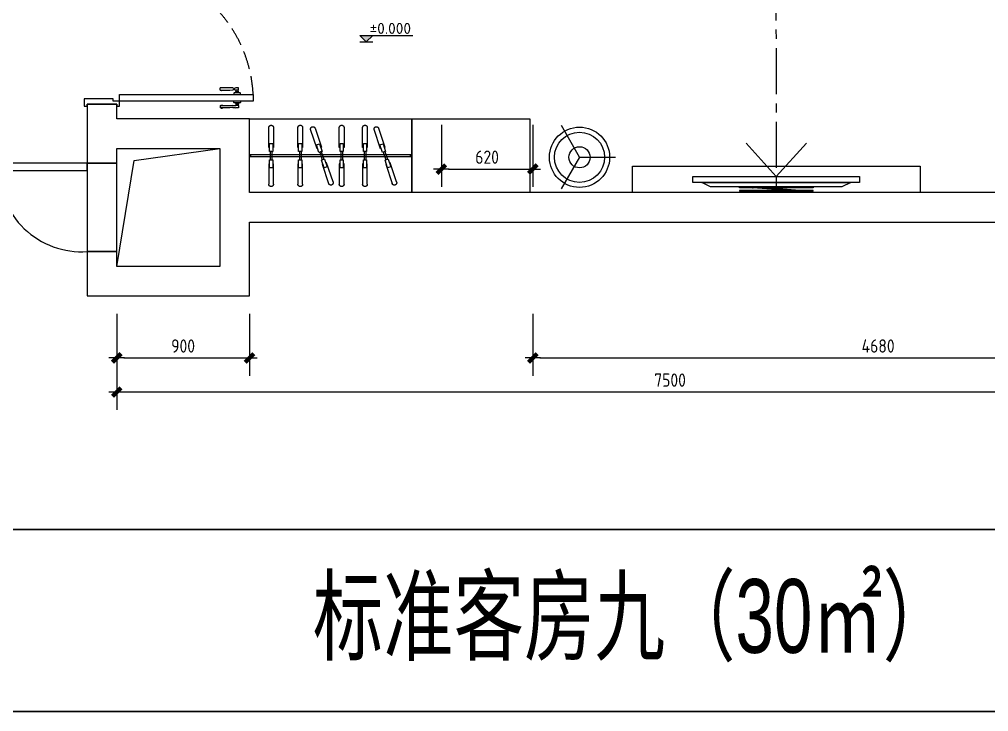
# Model space of a CAD drawing. Header units: inches. Extents: x 193953 to 255442, y -114891 to -62384.
# Drawn here: x 197327 to 203895, y -95525 to -90833 of the extents above; entities that cross this region are included whole.
import ezdxf
from ezdxf.enums import TextEntityAlignment as Align

# ---------------------------------------------------------------- set-up
doc = ezdxf.new("R2010")
doc.units = ezdxf.units.IN
doc.header["$LTSCALE"] = 500
doc.header["$MEASUREMENT"] = 0
for name, pattern in [('CENTER', [2, 1.25, -0.25, 0.25, -0.25]), ('DASH', [0.35, 0.25, -0.1]), ('DOM-虚线', [0.35, 0.25, -0.1]), ('家具平面底图$0$DASH', [0.35, 0.25, -0.1]), ('家具平面底图$0$DOM-虚线', [0.35, 0.25, -0.1])]:
    doc.linetypes.add(name, pattern=pattern)
for name, color, linetype in [('0-索引文字', 50, 'Continuous'), ('EL-造型看线-特细(0.07)-DOM', 8, 'Continuous'), ('F-固定家具(0.25)-DOM', 2, 'Continuous'), ('G-装饰造型轮廓线、电气提示线', 3, 'Continuous'), ('L-立面、剖面图、大样图-细线', 134, 'Continuous'), ('P-平面门', 2, 'Continuous'), ('SH-文字', 50, 'Continuous')]:
    doc.layers.add(name, color=color, linetype=linetype)
doc.styles.add('DOM-romans.shx', font='dim.shx')
doc.styles.add('MtXpl_', font='SIMYOU.TTF')
doc.dimstyles.new('DOM_DIM_1 80', dxfattribs={"dimscale": 60, "dimtxt": 1.5, "dimasz": 0.8, "dimexe": 2, "dimexo": 1.5, "dimgap": 0.6, "dimtad": 1, "dimdec": 0, "dimrnd": 5, "dimzin": 12, "dimdsep": 46, "dimtxsty": 'DOM-romans.shx', "dimblk": 'DOM_Dimension_Tick', "dimcen": 0.125, "dimclrd": 44, "dimclre": 44, "dimclrt": 50, "dimadec": 0, "dimazin": 0, "dimtfac": 1, "dimtdec": 0, "dimtix": 1, "dimtmove": 2, "dimatfit": 3, "dimldrblk": 'DOM_Leader_Arrow', "dimfxl": 0, "dimtvp": 1, "dimtolj": 1, "dimtzin": 0, "dimarcsym": 0})

# ---------------------------------------------------------------- blocks, each defined once
blk = doc.blocks.new('ftfhtg')
at = {"layer": 'L-立面、剖面图、大样图-细线', "color": 8}
for p, q in [((-1050024.2, -439780.5), (-1050024.2, -439789.8)), ((-1049974.2, -439789.8), (-1049974.2, -439780.5)), ((-1050021.4, -439792.6), (-1050015.3, -439792.6)), ((-1050015.3, -439792.6), (-1049983.1, -439792.6)), ((-1050013.1, -439795.3), (-1050013.1, -439794.8)), ((-1049986.7, -439796.7), (-1050011.7, -439796.7)), ((-1050010.3, -439796.7), (-1050010.3, -439803.4)), ((-1050010.3, -439813.7), (-1049988.1, -439813.7)), ((-1050010.3, -439813.7), (-1050010.3, -439830.5)), ((-1050010.3, -439830.5), (-1049988.1, -439830.5)), ((-1049988.4, -439803.6), (-1050010, -439803.6)), ((-1049988.1, -439796.7), (-1049988.1, -439803.4)), ((-1049985.3, -439794.8), (-1049985.3, -439795.3)), ((-1049983.1, -439792.6), (-1049977, -439792.6)), ((-1049872.3, -439813.7), (-1049872.3, -439830.5)), ((-1049872.3, -439813.7), (-1049872.3, -439830.5))]:
    blk.add_line(p, q, dxfattribs=at)
for points in [[(-1050009.7, -439803.6, -0.311671), (-1050006.9, -439806), (-1050006.9, -439813.7)], [(-1049988.3, -439803.6, 0.34884), (-1049991.5, -439806), (-1049991.5, -439813.7)], [(-1049875.3, -439813.6, 0.28759), (-1049880.9, -439811.1, -0.060586), (-1049890.3, -439812.1, 0.212877), (-1049891.2, -439812.9)], [(-1049875.3, -439830.7, -0.28759), (-1049880.9, -439833.2, 0.060586), (-1049890.3, -439832.2, -0.212877), (-1049891.2, -439831.3)]]:
    blk.add_lwpolyline(points, format="xyb", dxfattribs=at)
for centre, radius, start, end in [((-1050021.4, -439789.8), 2.78, 180, 270), ((-1050015.3, -439794.8), 2.22, 0, 90), ((-1050011.7, -439795.3), 1.39, 180, 270), ((-1050010, -439803.4), 0.278, 180, 270), ((-1049988.4, -439803.4), 0.278, 270, 0), ((-1049976.5, -439792), 24.6, 241.9616, 293.82253), ((-1049938.9, -440716.4), 903.9, 93.11282, 93.12014), ((-1049976.5, -439852.2), 24.6, 66.17747, 118.0384), ((-1049974.8, -439740), 74.9, 259.84329, 276.25564), ((-1049974.8, -439904.2), 74.9, 83.74436, 100.15671), ((-1049986.7, -439795.3), 1.39, 270, 0), ((-1049983.1, -439794.8), 2.22, 90, 180), ((-1049977, -439789.8), 2.78, 270, 0), ((-1049913.7, -440502.8), 690.3, 86.56114, 94.39322), ((-1049913.7, -439141.4), 690.3, 265.60678, 273.43886)]:
    blk.add_arc(centre, radius, start, end, dxfattribs=at)
blk = doc.blocks.new('A$Cf4202bee')
at = {"layer": 'G-装饰造型轮廓线、电气提示线', "color": 1, "ltscale": 20}
for points in [[(-15, -200), (-15, -220), (20, -220), (20, -175), (35, -175), (35, 20), (-15, 20), (-15, 0), (0, 0), (0, -200)], [(965, -200), (965, -220), (930, -220), (930, -175), (915, -175), (915, 20), (965, 20), (965, 0), (950, 0), (950, -200)]]:
    blk.add_lwpolyline(points, close=True, dxfattribs=at)
at = {"layer": 'P-平面门', "color": 1, "ltscale": 3}
blk.add_lwpolyline([(65, -1125), (20, -1125), (20, -220), (65, -220)], close=True, dxfattribs=at)
at = {"layer": 'P-平面门', "color": 8, "linetype": 'DASH'}
blk.add_arc((17.9, -214.1), 912.1, 272.95922, 359.62998, dxfattribs=at)
at = {"layer": 'P-平面门', "extrusion": (0, 0, -1), "yscale": 0.9000000000232831}
for p, xscale, zscale, rotation in [((-395822.5, 943983.1), 0.9000000000232831, -0.9000000000014552, 90), ((395737.5, 943983.1), -0.9000000000232831, -0.9000000000232831, 270)]:
    blk.add_blockref('ftfhtg', p, dxfattribs=dict(at, xscale=xscale, zscale=zscale, rotation=rotation))
blk = doc.blocks.new('家具平面底图$0$A$C24926126')
at = {"color": 250, "linetype": '家具平面底图$0$DOM-虚线', "ltscale": 100}
for p, q in [((-192.5, 15.9, 0.9), (-55, 15.9, 0.9)), ((-192.5, 15.9), (-55, 15.9)), ((-192.5, 15.9), (-55, 15.9)), ((-192.5, 15.9, 0.9), (-55, 15.9, 0.9)), ((-82.5, 11, 0.9), (-82.5, -11, 0.9)), ((-27.5, 11, 0.9), (-82.5, 11, 0.9)), ((-82.5, 11), (-82.5, -11)), ((-27.5, 11), (-82.5, 11)), ((-82.5, 11), (-82.5, -11)), ((-27.5, 11), (-82.5, 11)), ((-82.5, 11, 0.9), (-82.5, -11, 0.9)), ((-27.5, 11, 0.9), (-82.5, 11, 0.9)), ((-55, 15.9, 0.9), (-55, 11, 0.9)), ((-55, 15.9), (-55, 11)), ((-55, 15.9), (-55, 11)), ((-55, 15.9, 0.9), (-55, 11, 0.9)), ((-27.5, 5.5, 0.9), (-27.5, 11, 0.9)), ((-27.5, 5.5), (-27.5, 11)), ((-27.5, 5.5), (-27.5, 11)), ((-27.5, 5.5, 0.9), (-27.5, 11, 0.9)), ((-27.5, -5.5, 0.9), (-27.5, 5.5, 0.9)), ((-27.5, -5.5), (-27.5, 5.5)), ((27.5, 5.5), (-27.5, 5.5)), ((27.5, 5.5, 0.9), (-27.5, 5.5, 0.9)), ((-27.5, -5.5), (-27.5, 5.5)), ((27.5, 5.5), (-27.5, 5.5)), ((-27.5, -5.5, 0.9), (-27.5, 5.5, 0.9)), ((27.5, 5.5, 0.9), (-27.5, 5.5, 0.9)), ((82.5, 11, 0.9), (27.5, 11, 0.9)), ((82.5, 11), (27.5, 11)), ((27.5, 5.5), (27.5, 11)), ((27.5, 5.5, 0.9), (27.5, 11, 0.9)), ((27.5, 5.5), (27.5, 11)), ((27.5, 5.5, 0.9), (27.5, 11, 0.9)), ((27.5, 5.5), (27.5, -5.5)), ((27.5, 5.5, 0.9), (27.5, -5.5, 0.9)), ((27.5, 5.5), (27.5, -5.5)), ((27.5, 5.5, 0.9), (27.5, -5.5, 0.9)), ((55, 15.9, 0.9), (55, 11, 0.9)), ((192.5, 15.9, 0.9), (55, 15.9, 0.9)), ((55, 15.9), (55, 11)), ((192.5, 15.9), (55, 15.9)), ((82.5, -11, 0.9), (82.5, 11, 0.9)), ((82.5, -11), (82.5, 11)), ((-55, -15.8, 0.9), (-192.5, -15.8, 0.9)), ((-55, -15.8), (-192.5, -15.8)), ((-55, -15.8), (-192.5, -15.8)), ((-55, -15.8, 0.9), (-192.5, -15.8, 0.9)), ((-82.5, -11, 0.9), (-27.5, -11, 0.9)), ((-82.5, -11), (-27.5, -11)), ((-82.5, -11), (-27.5, -11)), ((-82.5, -11, 0.9), (-27.5, -11, 0.9)), ((-55, -11, 0.9), (-55, -15.8, 0.9)), ((-55, -11), (-55, -15.8)), ((-55, -11), (-55, -15.8)), ((-55, -11, 0.9), (-55, -15.8, 0.9)), ((-27.5, -11, 0.9), (-27.5, -5.5, 0.9)), ((-27.5, -11), (-27.5, -5.5)), ((27.5, -5.5), (-27.5, -5.5)), ((27.5, -5.5, 0.9), (-27.5, -5.5, 0.9)), ((-27.5, -11), (-27.5, -5.5)), ((27.5, -5.5), (-27.5, -5.5)), ((-27.5, -11, 0.9), (-27.5, -5.5, 0.9)), ((27.5, -5.5, 0.9), (-27.5, -5.5, 0.9)), ((27.5, -5.5), (27.5, -11)), ((27.5, -5.5, 0.9), (27.5, -11, 0.9)), ((27.5, -5.5), (27.5, -11)), ((27.5, -5.5, 0.9), (27.5, -11, 0.9)), ((27.5, -11, 0.9), (82.5, -11, 0.9)), ((27.5, -11), (82.5, -11)), ((55, -11, 0.9), (55, -15.8, 0.9)), ((55, -11), (55, -15.8)), ((55, -15.8, 0.9), (192.5, -15.8, 0.9)), ((55, -15.8), (192.5, -15.8))]:
    blk.add_line(p, q, dxfattribs=at)
blk.add_lwpolyline([(27.5, -11), (82.5, -11), (82.5, 11), (27.5, 11)], dxfattribs=at)
at = {"color": 250, "linetype": '家具平面底图$0$DOM-虚线', "ltscale": 100, "elevation": 0.9}
blk.add_lwpolyline([(27.5, -11), (82.5, -11), (82.5, 11), (27.5, 11)], dxfattribs=at)
at = {"color": 250, "linetype": '家具平面底图$0$DOM-虚线', "ltscale": 100}
blk.add_lwpolyline([(55, -11), (55, -15.8), (192.5, -15.8, 0.890447), (192.5, 15.9), (55, 15.9), (55, 11)], format="xyb", dxfattribs=at)
at = {"color": 250, "linetype": '家具平面底图$0$DOM-虚线', "ltscale": 100, "elevation": 0.9}
blk.add_lwpolyline([(55, -11), (55, -15.8), (192.5, -15.8, 0.890447), (192.5, 15.9), (55, 15.9), (55, 11)], format="xyb", dxfattribs=at)
at = {"color": 250, "linetype": '家具平面底图$0$DOM-虚线', "ltscale": 100}
for centre, start, end in [((-193.2, 0, 0.9), 87.49525, 272.50475), ((-193.2, 0), 87.49525, 272.50475), ((-193.2, 0), 87.49525, 272.50475), ((-193.2, 0, 0.9), 87.49525, 272.50475), ((190.7, 0, 0.9), 276.63327, 83.36673), ((190.7, 0), 276.63327, 83.36673)]:
    blk.add_arc(centre, 15.9, start, end, dxfattribs=at)
blk = doc.blocks.new('dfsgdgfaag')
at = {"layer": 'EL-造型看线-特细(0.07)-DOM', "color": 250, "linetype": 'DOM-虚线', "ltscale": 80}
for p, q in [((-158.7, -6), (158.2, -30)), ((-158.2, 0), (158.7, -24))]:
    blk.add_line(p, q, dxfattribs=at)
for points in [[(-250, -6), (250, -6), (250, 0), (-250, 0)], [(250, -30), (-250, -30), (-250, -24), (250, -24)]]:
    blk.add_lwpolyline(points, close=True, dxfattribs=at)
for centre, radius in [((-158.4, -3), 5), ((-158.4, -3), 3), ((158.4, -27), 5), ((158.4, -27), 3)]:
    blk.add_circle(centre, radius, dxfattribs=at)
blk = doc.blocks.new('A$Cd85d3b65')
at = {"layer": 'F-固定家具(0.25)-DOM', "color": 8, "linetype": 'DOM-虚线', "ltscale": 150}
for q in [(-204.8, 335.9, -1044096.2), (204.8, 335.9, -1044096.2)]:
    blk.add_line((0, 109, -1044096.2), q, dxfattribs=at)
at = {"layer": 'F-固定家具(0.25)-DOM', "color": 8, "linetype": 'DOM-虚线', "ltscale": 150, "elevation": -1044096.2}
for points in [[(-564.5, 109), (564.5, 109), (564.5, 69), (-564.5, 69)], [(-504.5, 69), (504.5, 69), (444.5, 39), (-444.5, 39)]]:
    blk.add_lwpolyline(points, close=True, dxfattribs=at)
at = {"layer": 'EL-造型看线-特细(0.07)-DOM', "color": 250, "rotation": 180}
blk.add_blockref('dfsgdgfaag', (0, 9, -1044096.2), dxfattribs=at)
blk = doc.blocks.new('A$Cf66d3db0')
at = {"color": 4}
blk.add_lwpolyline([(-12802.3, 7040.2), (0, 7040.2), (0, 0), (-12802.3, 0)], close=True, dxfattribs=at)
blk = doc.blocks.new('DOM_Dimension_Tick')
at = {"color": 0, "linetype": 'ByBlock'}
for p, q in [((-1.09, 0), (0, 0)), ((0, 0), (1.09, 0))]:
    blk.add_line(p, q, dxfattribs=at)
at = {"color": 0, "linetype": 'Continuous', "const_width": 0.608}
blk.add_lwpolyline([(-0.61, -0.61), (0.61, 0.61)], dxfattribs=at)
blk = doc.blocks.new('*D487')
at = {"color": 44, "lineweight": -2, "transparency": 16777216}
for p, q in [((197986.5, -92827.8), (197986.5, -93247.8)), ((198886.5, -92827.8), (198886.5, -93247.8)), ((198034.5, -93127.8), (198838.5, -93127.8))]:
    blk.add_line(p, q, dxfattribs=at)
at = {"layer": 'Defpoints', "color": 0, "transparency": 16777216}
for p in [(197986.5, -91507.1), (198886.5, -91507.1), (198886.5, -93127.8)]:
    blk.add_point(p, dxfattribs=at)
at = {"color": 44, "lineweight": -2, "transparency": 16777216, "xscale": 48, "yscale": 48, "zscale": 48, "rotation": 180}
blk.add_blockref('DOM_Dimension_Tick', (197986.5, -93127.8), dxfattribs=at)
at = {"color": 44, "lineweight": -2, "transparency": 16777216, "xscale": 48, "yscale": 48, "zscale": 48}
blk.add_blockref('DOM_Dimension_Tick', (198886.5, -93127.8), dxfattribs=at)
at = {"color": 50, "transparency": 16777216, "insert": (198436.5, -93046.8), "char_height": 90, "attachment_point": 5, "style": 'DOM-romans.shx'}
blk.add_mtext('\\A1;900', dxfattribs=at)
blk = doc.blocks.new('DOM_Leader_Arrow')
at = {"color": 0, "linetype": 'ByBlock'}
blk.add_line((0, 0), (-1.5, 0), dxfattribs=at)
for points in [[(-1.29, 1), (-0.89, 1.28), (-0.36, 0), (0, 0)], [(-1.29, -1), (-0.89, -1.28), (-0.36, 0), (0, 0)]]:
    blk.add_solid(points, dxfattribs=at)
blk = doc.blocks.new('*D488')
at = {"color": 44, "lineweight": -2, "transparency": 16777216}
for p, q in [((200186.5, -91547.8), (200186.5, -91967.8)), ((200806.5, -91547.8), (200806.5, -91967.8)), ((200234.5, -91847.8), (200758.5, -91847.8))]:
    blk.add_line(p, q, dxfattribs=at)
at = {"layer": 'Defpoints', "color": 0, "transparency": 16777216}
for p in [(200186.5, -90227.1), (200806.5, -90227.1), (200806.5, -91847.8)]:
    blk.add_point(p, dxfattribs=at)
at = {"color": 44, "lineweight": -2, "transparency": 16777216, "xscale": 48, "yscale": 48, "zscale": 48, "rotation": 180}
blk.add_blockref('DOM_Dimension_Tick', (200186.5, -91847.8), dxfattribs=at)
at = {"color": 44, "lineweight": -2, "transparency": 16777216, "xscale": 48, "yscale": 48, "zscale": 48}
blk.add_blockref('DOM_Dimension_Tick', (200806.5, -91847.8), dxfattribs=at)
at = {"color": 50, "transparency": 16777216, "insert": (200496.5, -91766.8), "char_height": 90, "attachment_point": 5, "style": 'DOM-romans.shx'}
blk.add_mtext('\\A1;620', dxfattribs=at)
blk = doc.blocks.new('*D489')
at = {"color": 44, "lineweight": -2, "transparency": 16777216}
for p, q in [((200806.5, -92827.8), (200806.5, -93247.8)), ((205486.5, -92827.8), (205486.5, -93247.8)), ((200854.5, -93127.8), (205438.5, -93127.8))]:
    blk.add_line(p, q, dxfattribs=at)
at = {"layer": 'Defpoints', "color": 0, "transparency": 16777216}
for p in [(200806.5, -90227.1), (205486.5, -92007.1), (205486.5, -93127.8)]:
    blk.add_point(p, dxfattribs=at)
at = {"color": 44, "lineweight": -2, "transparency": 16777216, "xscale": 48, "yscale": 48, "zscale": 48, "rotation": 180}
blk.add_blockref('DOM_Dimension_Tick', (200806.5, -93127.8), dxfattribs=at)
at = {"color": 44, "lineweight": -2, "transparency": 16777216, "xscale": 48, "yscale": 48, "zscale": 48}
blk.add_blockref('DOM_Dimension_Tick', (205486.5, -93127.8), dxfattribs=at)
at = {"color": 50, "transparency": 16777216, "insert": (203146.5, -93046.8), "char_height": 90, "attachment_point": 5, "style": 'DOM-romans.shx'}
blk.add_mtext('\\A1;4680', dxfattribs=at)
blk = doc.blocks.new('*D490')
at = {"color": 44, "lineweight": -2, "transparency": 16777216}
for p, q in [((197986.5, -93058.8), (197986.5, -93478.8)), ((205486.5, -93058.8), (205486.5, -93478.8)), ((205438.5, -93358.8), (198034.5, -93358.8))]:
    blk.add_line(p, q, dxfattribs=at)
at = {"layer": 'Defpoints', "color": 0, "transparency": 16777216}
for p in [(197986.5, -92903.3), (205486.5, -92903.3), (197986.5, -93358.8)]:
    blk.add_point(p, dxfattribs=at)
at = {"color": 44, "lineweight": -2, "transparency": 16777216, "xscale": 48, "yscale": 48, "zscale": 48, "rotation": 180}
blk.add_blockref('DOM_Dimension_Tick', (197986.5, -93358.8), dxfattribs=at)
at = {"color": 44, "lineweight": -2, "transparency": 16777216, "xscale": 48, "yscale": 48, "zscale": 48}
blk.add_blockref('DOM_Dimension_Tick', (205486.5, -93358.8), dxfattribs=at)
at = {"color": 50, "transparency": 16777216, "insert": (201736.5, -93277.8), "char_height": 90, "attachment_point": 5, "style": 'DOM-romans.shx'}
blk.add_mtext('\\A1;7500', dxfattribs=at)
blk = doc.blocks.new('*D500')
at = {"color": 44, "lineweight": -2, "transparency": 16777216}
for p, q in [((197014.3, -91507.1), (196594.3, -91507.1)), ((196714.3, -91959.1), (196714.3, -91555.1)), ((197014.3, -92007.1), (196594.3, -92007.1))]:
    blk.add_line(p, q, dxfattribs=at)
at = {"layer": 'Defpoints', "color": 0, "transparency": 16777216}
for p in [(196714.3, -91507.1), (198886.5, -91507.1), (198886.5, -92007.1)]:
    blk.add_point(p, dxfattribs=at)
at = {"color": 44, "lineweight": -2, "transparency": 16777216, "xscale": 48, "yscale": 48, "zscale": 48}
for p, rotation in [((196714.3, -91507.1), 90), ((196714.3, -92007.1), 270)]:
    blk.add_blockref('DOM_Dimension_Tick', p, dxfattribs=dict(at, rotation=rotation))
at = {"color": 50, "transparency": 16777216, "insert": (196633.3, -91757.1), "char_height": 90, "attachment_point": 5, "rotation": 90, "style": 'DOM-romans.shx'}
blk.add_mtext('\\A1;500', dxfattribs=at)
blk = doc.blocks.new('*D501')
at = {"color": 44, "lineweight": -2, "transparency": 16777216}
for p, q in [((197014.3, -90207.1), (196594.3, -90207.1)), ((196714.3, -91459.1), (196714.3, -90255.1)), ((197014.3, -91507.1), (196594.3, -91507.1))]:
    blk.add_line(p, q, dxfattribs=at)
at = {"layer": 'Defpoints', "color": 0, "transparency": 16777216}
for p in [(196714.3, -90207.1), (197986.5, -90207.1), (198886.5, -91507.1)]:
    blk.add_point(p, dxfattribs=at)
at = {"color": 44, "lineweight": -2, "transparency": 16777216, "xscale": 48, "yscale": 48, "zscale": 48}
for p, rotation in [((196714.3, -90207.1), 90), ((196714.3, -91507.1), 270)]:
    blk.add_blockref('DOM_Dimension_Tick', p, dxfattribs=dict(at, rotation=rotation))
at = {"color": 50, "transparency": 16777216, "insert": (196633.3, -90857.1), "char_height": 90, "attachment_point": 5, "rotation": 90, "style": 'DOM-romans.shx'}
blk.add_mtext('\\A1;1300', dxfattribs=at)
blk = doc.blocks.new('DOM-平面标高符号')
blk.add_hatch(color=256).paths.add_polyline_path([(1.47, 1.5), (0, 0), (-1.47, 1.5)])
at = {"color": 150}
for p, q in [((-1.47, 1.5), (10.53, 1.5)), ((-1.47, 0), (1.47, 0))]:
    blk.add_line(p, q, dxfattribs=at)
blk.add_lwpolyline([(1.47, 1.5), (0, 0), (-1.47, 1.5)], close=True, dxfattribs=at)
at = {"style": 'DOM-romans.shx', "width": 0.444477}
blk.add_attdef('ELEV', text='', height=2.5, dxfattribs=at).set_placement((0.75, 1.82), (10.11, 1.82), align=Align.FIT)

msp = doc.modelspace()

# ---------------------------------------------------------------- linework, layer by layer
at = {"color": 8, "linetype": 'CENTER', "ltscale": 0.5}
msp.add_line((202449.8, -88027.1), (202456.1, -91997.1), dxfattribs=at)
at = {"color": 1}
for q in [(201001.8, -91552.7), (200998.5, -91980.6), (201367.5, -91767.6)]:
    msp.add_line((201123, -91767.6), q, dxfattribs=at)
at = {"color": 8, "linetype": '家具平面底图$0$DASH', "ltscale": 300}
for p, q in [((199986.5, -91752.1), (198886.5, -91752.1)), ((198886.5, -91762.1), (199986.5, -91762.1))]:
    msp.add_line(p, q, dxfattribs=at)
at = {"color": 4}
for points in [[(198886.5, -92007.1), (198886.5, -91707.1), (198886.5, -91507.1), (197986.5, -91507.1), (197986.5, -91407.1), (197786.5, -91407.1), (197786.5, -91807.1), (197986.5, -91807.1), (197986.5, -91707.1), (198686.5, -91707.1), (198686.5, -92507.1), (197986.5, -92507.1), (197986.5, -92407.1), (197786.5, -92407.1), (197786.5, -92707.1), (198686.5, -92707.1), (198886.5, -92707.1), (198886.5, -92207.1)], [(198886.5, -92207.1), (205686.5, -92207.1), (205686.5, -91657.1), (205486.5, -91657.1), (205486.5, -92007.1), (198886.5, -92007.1)]]:
    msp.add_lwpolyline(points, dxfattribs=at)
at = {"color": 2}
for points in [[(198886.5, -92007.1), (198886.5, -91507.1), (199986.5, -91507.1), (199986.5, -92007.1)], [(199986.5, -91507.1), (200786.5, -91507.1), (200786.5, -92007.1), (199986.5, -92007.1)], [(201481.1, -92007.1), (201481.1, -91827.1), (203431.1, -91827.1), (203431.1, -92007.1)]]:
    msp.add_lwpolyline(points, close=True, dxfattribs=at)
at = {"color": 8}
msp.add_lwpolyline([(197986.5, -92507.1), (198104.7, -91789.6), (198686.5, -91707.1)], dxfattribs=at)
at = {"color": 8, "linetype": '家具平面底图$0$DASH', "ltscale": 300}
for points in [[(198896.5, -91752.1), (198886.5, -91752.1), (198886.5, -91762.1), (198896.5, -91762.1)], [(199976.5, -91752.1), (199986.5, -91752.1), (199986.5, -91762.1), (199976.5, -91762.1)]]:
    msp.add_lwpolyline(points, close=True, dxfattribs=at)
at = {"color": 1}
msp.add_lwpolyline([(197786.5, -91807.1), (197186.5, -91807.1), (197186.5, -91857.1), (197786.5, -91857.1)], close=True, dxfattribs=at)
at = {"color": 8}
msp.add_lwpolyline([(197786.5, -91807.1), (197786.5, -92407.1), (197986.5, -92407.1), (197986.5, -91807.1)], close=True, dxfattribs=at)
at = {"color": 4}
msp.add_lwpolyline([(193953.5, -94289.7), (209316.2, -94289.7), (209316.2, -95524.7), (193953.5, -95524.7)], close=True, dxfattribs=at)
at = {"color": 2}
msp.add_circle((201123, -91767.6), 204.2, dxfattribs=at)
at = {"color": 1}
for radius in [170, 71.8]:
    msp.add_circle((201123, -91767.6), radius, dxfattribs=at)
msp.add_arc((197750.1, -91844.6), 563.7, 178.72932, 273.70843, dxfattribs=at)

# ---------------------------------------------------------------- block references
at = {"color": 6, "xscale": 1.2, "yscale": 1.2, "zscale": 1.2}
msp.add_blockref('A$Cf66d3db0', (209316.2, -94289.7), dxfattribs=at)
at = {"color": 6, "rotation": 90.00000000000001}
msp.add_blockref('A$Cf4202bee', (197786.5, -91407.1), dxfattribs=at)
at = {"color": 8, "xscale": -1}
for p, rotation in [((199033, -91757.1), 270), ((199230.5, -91757.1), 270), ((199376.4, -91757.2), 288.4558515894971), ((199511, -91757.1), 270), ((199669, -91757.1), 270), ((199806.9, -91757.2), 288.4558515894971)]:
    msp.add_blockref('家具平面底图$0$A$C24926126', p, dxfattribs=dict(at, rotation=rotation))
at = {"color": 6}
msp.add_blockref('A$Cd85d3b65', (202456.1, -92007.1), dxfattribs=at)
at = {"color": 6, "xscale": 1.2, "yscale": 1.2, "zscale": 1.2, "rotation": 180}
msp.add_blockref('A$Cf66d3db0', (193953.5, -95524.7), dxfattribs=at)
at = {"layer": '0-索引文字'}
ref = msp.add_blockref('DOM-平面标高符号', (199677.7, -90986.3), dxfattribs=dict(at, xscale=30, yscale=30, zscale=30))
ref.add_attrib('ELEV', '%%P0.000', dxfattribs={"layer": '0', "height": 75, "style": 'DOM-romans.shx', "width": 0.715203}).set_placement((199700.2, -90931.6), (199981.1, -90931.6), align=Align.FIT)

# ---------------------------------------------------------------- texts
at = {"layer": 'SH-文字', "color": 50, "style": 'MtXpl_', "width": 0.7}
msp.add_text('标准客房九（30㎡）', height=500, dxfattribs=at).set_placement((199315.4, -95126.3))

# ---------------------------------------------------------------- dimensions: what is measured, and where the dimension line sits
at = {"color": 6}
for base, p1, p2, picture, middle in [((196714.3, -90207.1), (198886.5, -91507.1), (197986.5, -90207.1), '*D501', (196633.3, -90857.1)), ((196714.3, -91507.1), (198886.5, -92007.1), (198886.5, -91507.1), '*D500', (196633.3, -91757.1))]:
    dim = msp.add_linear_dim(base=base, p1=p1, p2=p2, angle=90, dimstyle='DOM_DIM_1 80', dxfattribs=at)
    dim.commit()
    dim.dimension.update_dxf_attribs({"geometry": picture, "text_midpoint": middle})
for base, p1, p2, picture, middle in [((200806.5, -91847.8), (200186.5, -90227.1), (200806.5, -90227.1), '*D488', (200496.5, -91766.8)), ((205486.5, -93127.8), (200806.5, -90227.1), (205486.5, -92007.1), '*D489', (203146.5, -93046.8)), ((198886.5, -93127.8), (197986.5, -91507.1), (198886.5, -91507.1), '*D487', (198436.5, -93046.8)), ((197986.5, -93358.8), (205486.5, -92903.3), (197986.5, -92903.3), '*D490', (201736.5, -93277.8))]:
    dim = msp.add_linear_dim(base=base, p1=p1, p2=p2, dimstyle='DOM_DIM_1 80', dxfattribs=at)
    dim.commit()
    dim.dimension.update_dxf_attribs({"geometry": picture, "text_midpoint": middle})

doc.saveas('drawing.dxf')
